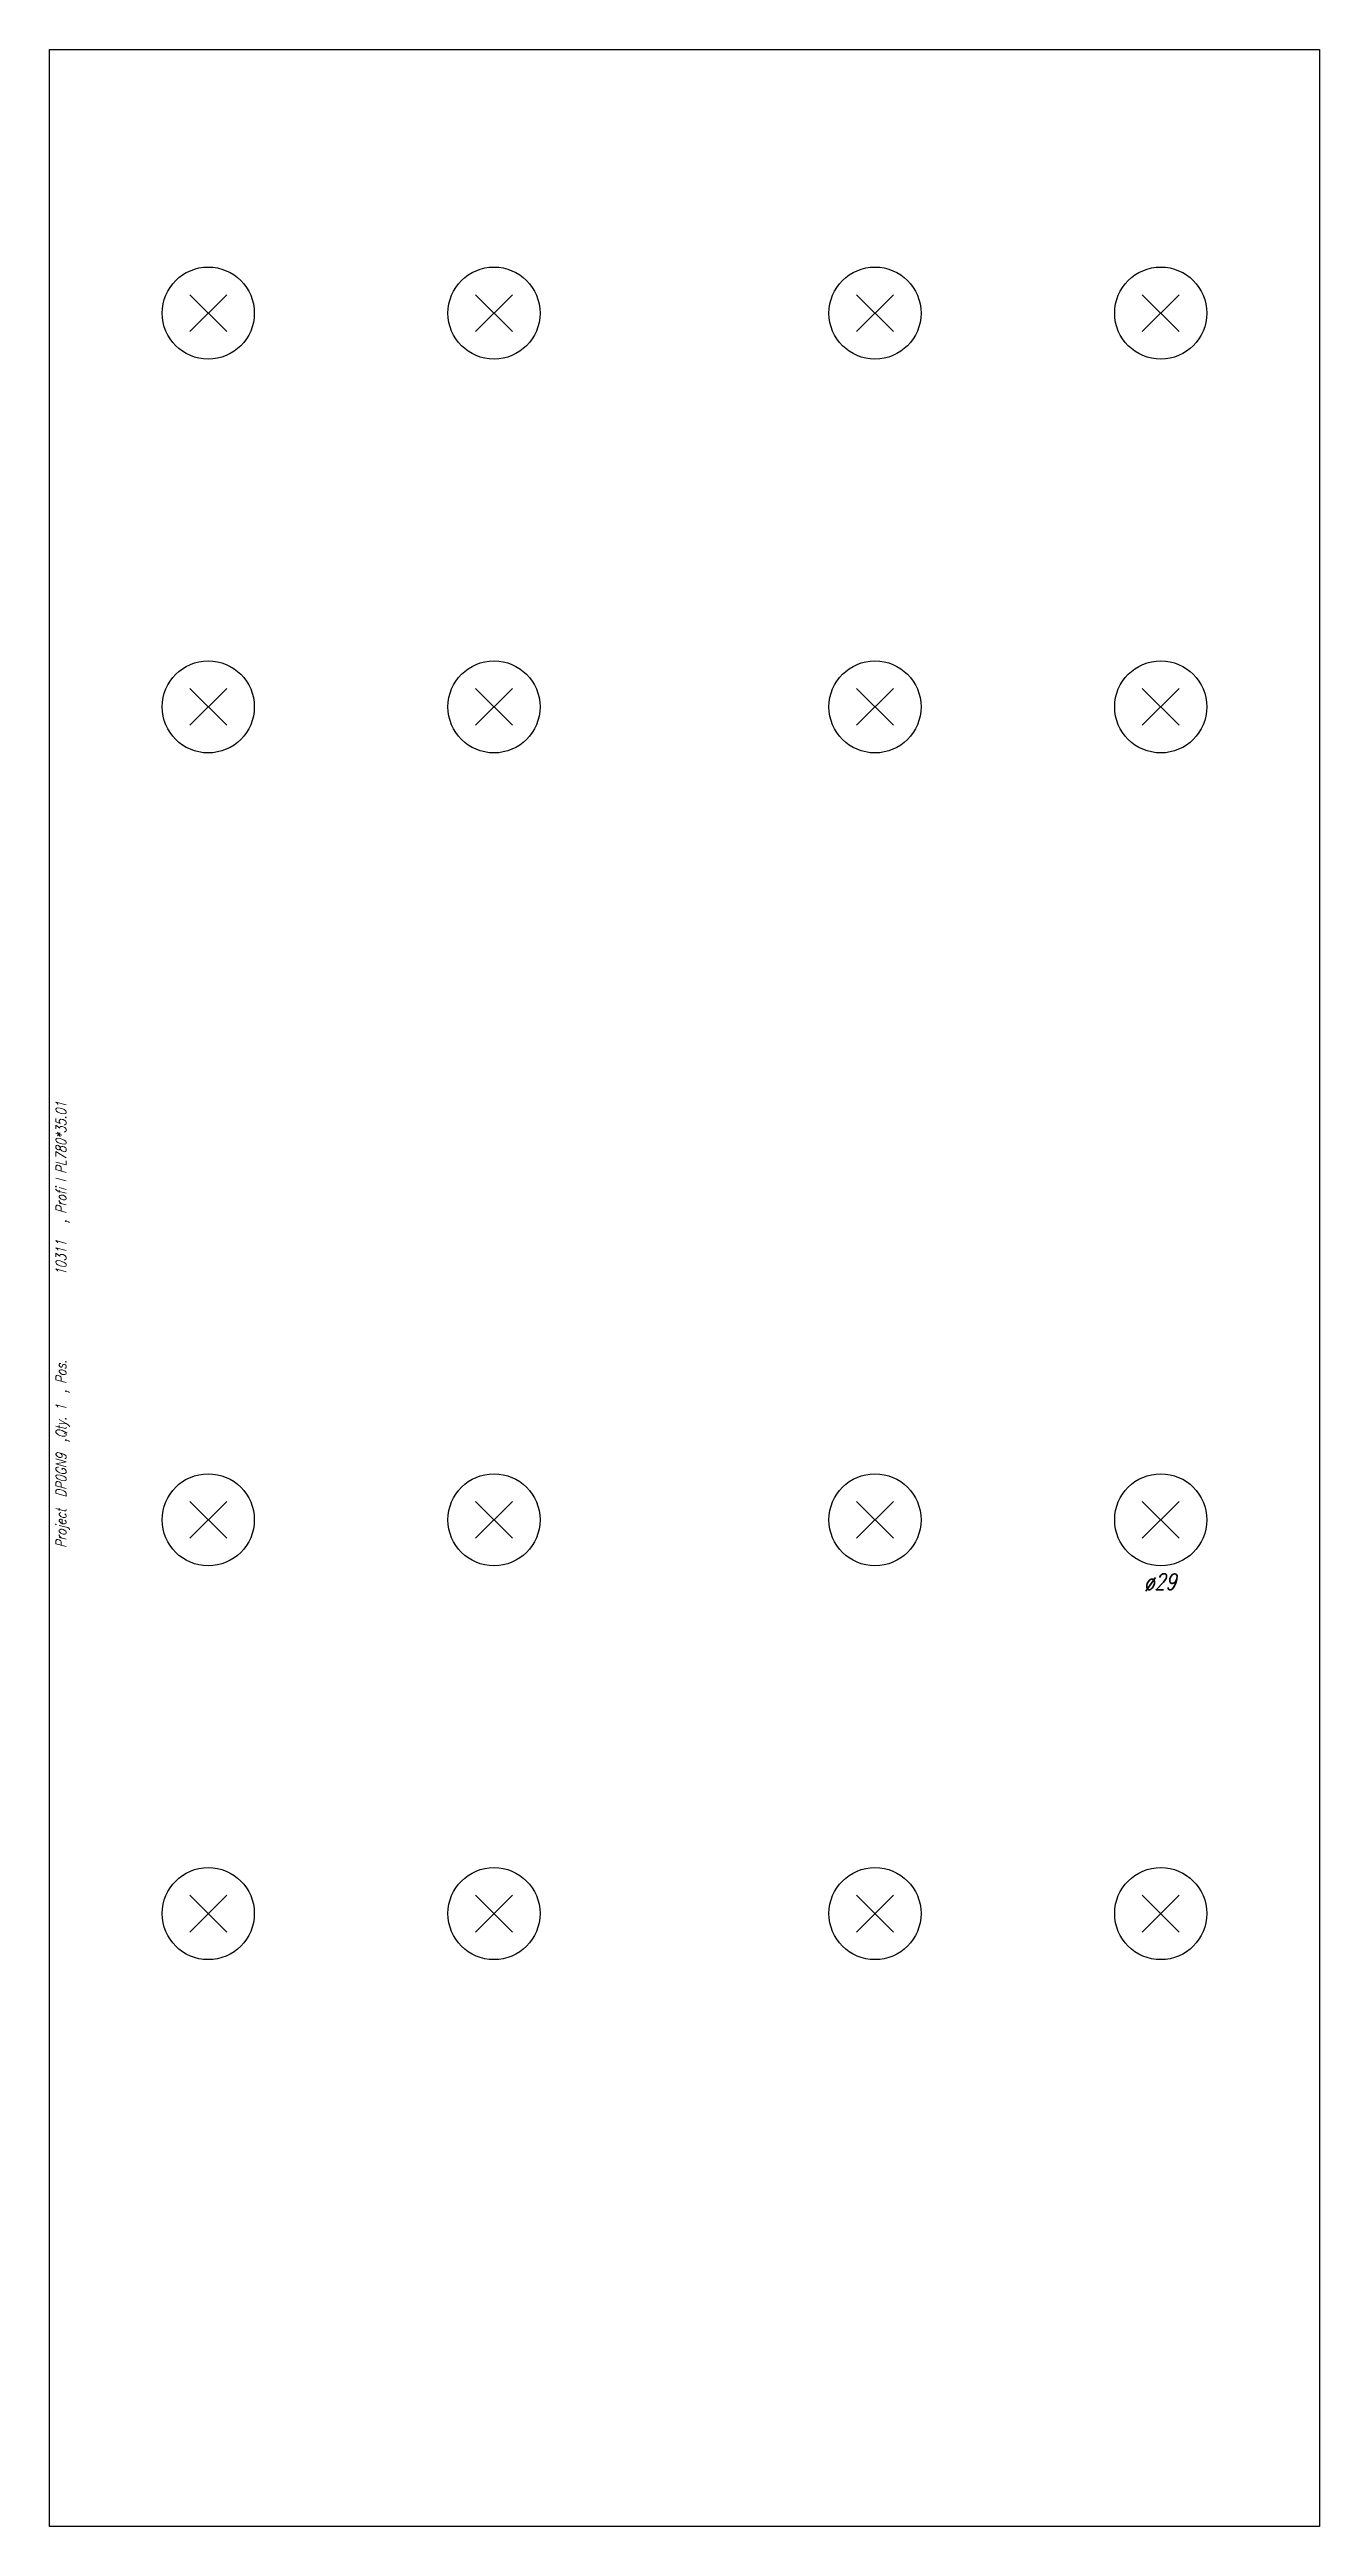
# Model space of a CAD drawing. Extents: x 0 to 400, y -390 to 390.
import ezdxf

# ---------------------------------------------------------------- set-up
doc = ezdxf.new("R2010")
doc.units = 0
doc.header["$LTSCALE"] = 10
for name, color, linetype in [('BEZ_SCHRAUBEN', 7, 'CONTINUOUS'), ('SCHRAUBEN', 7, 'CONTINUOUS'), ('TEILE', 7, 'CONTINUOUS'), ('UNTERSCHRIFT', 7, 'CONTINUOUS')]:
    doc.layers.add(name, color=color, linetype=linetype)
doc.styles.get("Standard").update_dxf_attribs({"font": 'ROMANS'})

msp = doc.modelspace()

# ---------------------------------------------------------------- linework, layer by layer
at = {"layer": 'SCHRAUBEN', "color": 6}
for p, q in [((55.80101, 312.800018), (44.201012, 301.200012)), ((44.201012, 312.800018), (55.80101, 301.200012)), ((145.80101, 312.800018), (134.201019, 301.200012)), ((134.201019, 312.800018), (145.80101, 301.200012)), ((265.801025, 312.800018), (254.201019, 301.200012)), ((254.201019, 312.800018), (265.801025, 301.200012)), ((355.801056, 312.800018), (344.201019, 301.200012)), ((344.201019, 312.800018), (355.801056, 301.200012)), ((55.80101, 188.800034), (44.201012, 177.200027)), ((44.201012, 188.800034), (55.80101, 177.200027)), ((145.80101, 188.800034), (134.201019, 177.200027)), ((134.201019, 188.800034), (145.80101, 177.200027)), ((265.801025, 188.800034), (254.201019, 177.200027)), ((254.201019, 188.800034), (265.801025, 177.200027)), ((355.801056, 188.800034), (344.201019, 177.200027)), ((344.201019, 188.800034), (355.801056, 177.200027)), ((55.80101, -67.200188), (44.201012, -78.800186)), ((44.201012, -67.200188), (55.80101, -78.800186)), ((145.80101, -67.200188), (134.201019, -78.800186)), ((134.201019, -67.200188), (145.80101, -78.800186)), ((265.801025, -67.200188), (254.201019, -78.800186)), ((254.201019, -67.200188), (265.801025, -78.800186)), ((355.801056, -67.200188), (344.201019, -78.800186)), ((344.201019, -67.200188), (355.801056, -78.800186)), ((55.80101, -191.200195), (44.201012, -202.800201)), ((44.201012, -191.200195), (55.80101, -202.800201)), ((145.80101, -191.200195), (134.201019, -202.800201)), ((134.201019, -191.200195), (145.80101, -202.800201)), ((265.801025, -191.200195), (254.201019, -202.800201)), ((254.201019, -191.200195), (265.801025, -202.800201)), ((355.801056, -191.200195), (344.201019, -202.800201)), ((344.201019, -191.200195), (355.801056, -202.800201))]:
    msp.add_line(p, q, dxfattribs=at)
at = {"layer": 'SCHRAUBEN', "color": 2}
for centre, radius in [((50.001011, 307.000031), 14.499996), ((140.001007, 307.000031), 14.5), ((260.001007, 307.000031), 14.5), ((350.001038, 307.000031), 14.5), ((50.001011, 183.000031), 14.499996), ((140.001007, 183.000031), 14.5), ((260.001007, 183.000031), 14.5), ((350.001038, 183.000031), 14.5), ((50.001011, -73.000191), 14.499996), ((140.001007, -73.000191), 14.5), ((260.001007, -73.000191), 14.5), ((350.001038, -73.000191), 14.5), ((50.001011, -197.000198), 14.499996), ((140.001007, -197.000198), 14.5), ((260.001007, -197.000198), 14.5), ((350.001038, -197.000198), 14.5)]:
    msp.add_circle(centre, radius, dxfattribs=at)
at = {"layer": 'TEILE', "color": 2}
for p, q in [((0, 390.000122), (400.001495, 390.000122)), ((0, -390.000122), (0, 390.000122)), ((400.001495, 390.000122), (400.001495, -390.000122)), ((400.001495, -390.000122), (0, -390.000122))]:
    msp.add_line(p, q, dxfattribs=at)

# ---------------------------------------------------------------- texts
at = {"layer": 'BEZ_SCHRAUBEN', "color": 2, "oblique": 15, "width": 0.8}
msp.add_text(' ø29', height=5, dxfattribs=at).set_placement((342.001038, -95.000191))
at = {"layer": 'UNTERSCHRIFT', "color": 2, "oblique": 15, "width": 0.8}
for s, p in [('  , Profi l PL780*35.01', (5.25, 16.900011)), ('10311', (5.25, 3.900012)), ('Project  DP0GN9  ,Qty. 1  , Pos. ', (5.25, -81.899986))]:
    msp.add_text(s, height=3.25, rotation=89.999931, dxfattribs=at).set_placement(p)

doc.saveas('drawing.dxf')
